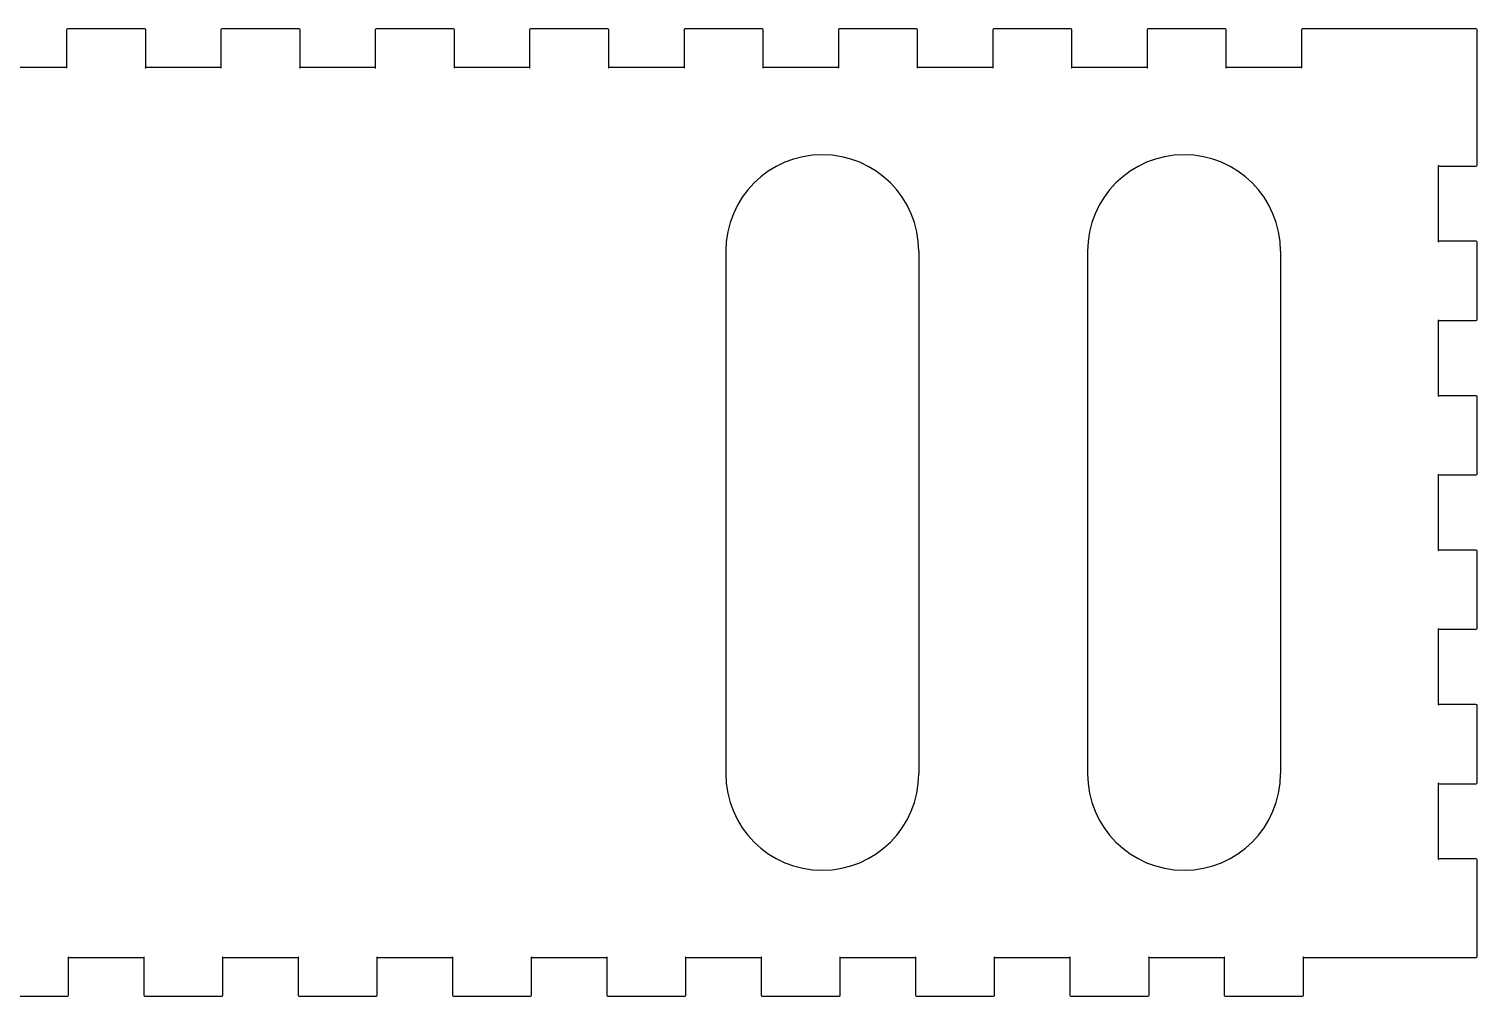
# Model space of a CAD drawing. Header units: millimetres. Extents: x 10 to 620, y 8 to 435.
# Drawn here: x 160.1 to 310.2, y 22.2 to 122.4 of the extents above; entities that cross this region are included whole.
import ezdxf

# ---------------------------------------------------------------- set-up
doc = ezdxf.new("R2010")
doc.units = ezdxf.units.MM

msp = doc.modelspace()

# ---------------------------------------------------------------- linework, layer by layer
at = {"color": 7, "linetype": 'Continuous'}
for p, q in [((164.03, 122.37), (164, 122.32)), ((164.03, 122.37), (164, 122.32)), ((164, 122.32), (164, 122.3)), ((164, 122.32), (164, 122.3)), ((164, 122.3), (164, 118.4)), ((164, 122.3), (164, 118.4)), ((164.08, 122.4), (164.03, 122.37)), ((164.08, 122.4), (164.03, 122.37)), ((164.1, 122.4), (164.08, 122.4)), ((164.1, 122.4), (164.08, 122.4)), ((172.1, 122.4), (164.1, 122.4)), ((172.1, 122.4), (164.1, 122.4)), ((172.12, 122.4), (172.1, 122.4)), ((172.12, 122.4), (172.1, 122.4)), ((172.17, 122.37), (172.12, 122.4)), ((172.17, 122.37), (172.12, 122.4)), ((172.2, 122.32), (172.17, 122.37)), ((172.2, 122.32), (172.17, 122.37)), ((172.2, 122.3), (172.2, 122.32)), ((172.2, 122.3), (172.2, 122.32)), ((172.2, 118.4), (172.2, 122.3)), ((172.2, 118.4), (172.2, 122.3)), ((180.03, 122.37), (180, 122.32)), ((180.03, 122.37), (180, 122.32)), ((180, 122.32), (180, 122.3)), ((180, 122.32), (180, 122.3)), ((180, 122.3), (180, 118.4)), ((180, 122.3), (180, 118.4)), ((180.08, 122.4), (180.03, 122.37)), ((180.08, 122.4), (180.03, 122.37)), ((180.1, 122.4), (180.08, 122.4)), ((180.1, 122.4), (180.08, 122.4)), ((188.1, 122.4), (180.1, 122.4)), ((188.1, 122.4), (180.1, 122.4)), ((188.12, 122.4), (188.1, 122.4)), ((188.12, 122.4), (188.1, 122.4)), ((188.17, 122.37), (188.12, 122.4)), ((188.17, 122.37), (188.12, 122.4)), ((188.2, 122.32), (188.17, 122.37)), ((188.2, 122.32), (188.17, 122.37)), ((188.2, 122.3), (188.2, 122.32)), ((188.2, 122.3), (188.2, 122.32)), ((188.2, 118.4), (188.2, 122.3)), ((188.2, 118.4), (188.2, 122.3)), ((196.03, 122.37), (196, 122.32)), ((196.03, 122.37), (196, 122.32)), ((196, 122.32), (196, 122.3)), ((196, 122.32), (196, 122.3)), ((196, 122.3), (196, 118.4)), ((196, 122.3), (196, 118.4)), ((196.08, 122.4), (196.03, 122.37)), ((196.08, 122.4), (196.03, 122.37)), ((196.1, 122.4), (196.08, 122.4)), ((196.1, 122.4), (196.08, 122.4)), ((204.1, 122.4), (196.1, 122.4)), ((204.1, 122.4), (196.1, 122.4)), ((204.12, 122.4), (204.1, 122.4)), ((204.12, 122.4), (204.1, 122.4)), ((204.17, 122.37), (204.12, 122.4)), ((204.17, 122.37), (204.12, 122.4)), ((204.2, 122.32), (204.17, 122.37)), ((204.2, 122.32), (204.17, 122.37)), ((204.2, 122.3), (204.2, 122.32)), ((204.2, 122.3), (204.2, 122.32)), ((204.2, 118.4), (204.2, 122.3)), ((204.2, 118.4), (204.2, 122.3)), ((212.03, 122.37), (212, 122.32)), ((212.03, 122.37), (212, 122.32)), ((212, 122.32), (212, 122.3)), ((212, 122.32), (212, 122.3)), ((212, 122.3), (212, 118.4)), ((212, 122.3), (212, 118.4)), ((212.08, 122.4), (212.03, 122.37)), ((212.08, 122.4), (212.03, 122.37)), ((212.1, 122.4), (212.08, 122.4)), ((212.1, 122.4), (212.08, 122.4)), ((220.1, 122.4), (212.1, 122.4)), ((220.1, 122.4), (212.1, 122.4)), ((220.12, 122.4), (220.1, 122.4)), ((220.12, 122.4), (220.1, 122.4)), ((220.17, 122.37), (220.12, 122.4)), ((220.17, 122.37), (220.12, 122.4)), ((220.2, 122.32), (220.17, 122.37)), ((220.2, 122.32), (220.17, 122.37)), ((220.2, 122.3), (220.2, 122.32)), ((220.2, 122.3), (220.2, 122.32)), ((220.2, 118.4), (220.2, 122.3)), ((220.2, 118.4), (220.2, 122.3)), ((228.03, 122.37), (228, 122.32)), ((228.03, 122.37), (228, 122.32)), ((228, 122.32), (228, 122.3)), ((228, 122.32), (228, 122.3)), ((228, 122.3), (228, 118.4)), ((228, 122.3), (228, 118.4)), ((228.08, 122.4), (228.03, 122.37)), ((228.08, 122.4), (228.03, 122.37)), ((228.1, 122.4), (228.08, 122.4)), ((228.1, 122.4), (228.08, 122.4)), ((236.1, 122.4), (228.1, 122.4)), ((236.1, 122.4), (228.1, 122.4)), ((236.12, 122.4), (236.1, 122.4)), ((236.12, 122.4), (236.1, 122.4)), ((236.17, 122.37), (236.12, 122.4)), ((236.17, 122.37), (236.12, 122.4)), ((236.2, 122.32), (236.17, 122.37)), ((236.2, 122.32), (236.17, 122.37)), ((236.2, 122.3), (236.2, 122.32)), ((236.2, 122.3), (236.2, 122.32)), ((236.2, 118.4), (236.2, 122.3)), ((236.2, 118.4), (236.2, 122.3)), ((244.03, 122.37), (244, 122.32)), ((244.03, 122.37), (244, 122.32)), ((244, 122.32), (244, 122.3)), ((244, 122.32), (244, 122.3)), ((244, 122.3), (244, 118.4)), ((244, 122.3), (244, 118.4)), ((244.08, 122.4), (244.03, 122.37)), ((244.08, 122.4), (244.03, 122.37)), ((244.1, 122.4), (244.08, 122.4)), ((244.1, 122.4), (244.08, 122.4)), ((252.1, 122.4), (244.1, 122.4)), ((252.1, 122.4), (244.1, 122.4)), ((252.12, 122.4), (252.1, 122.4)), ((252.12, 122.4), (252.1, 122.4)), ((252.17, 122.37), (252.12, 122.4)), ((252.17, 122.37), (252.12, 122.4)), ((252.2, 122.32), (252.17, 122.37)), ((252.2, 122.32), (252.17, 122.37)), ((252.2, 122.3), (252.2, 122.32)), ((252.2, 122.3), (252.2, 122.32)), ((252.2, 118.4), (252.2, 122.3)), ((252.2, 118.4), (252.2, 122.3)), ((260.03, 122.37), (260, 122.32)), ((260.03, 122.37), (260, 122.32)), ((260, 122.32), (260, 122.3)), ((260, 122.32), (260, 122.3)), ((260, 122.3), (260, 118.4)), ((260, 122.3), (260, 118.4)), ((260.08, 122.4), (260.03, 122.37)), ((260.08, 122.4), (260.03, 122.37)), ((260.1, 122.4), (260.08, 122.4)), ((260.1, 122.4), (260.08, 122.4)), ((268.1, 122.4), (260.1, 122.4)), ((268.1, 122.4), (260.1, 122.4)), ((268.12, 122.4), (268.1, 122.4)), ((268.12, 122.4), (268.1, 122.4)), ((268.17, 122.37), (268.12, 122.4)), ((268.17, 122.37), (268.12, 122.4)), ((268.2, 122.32), (268.17, 122.37)), ((268.2, 122.32), (268.17, 122.37)), ((268.2, 122.3), (268.2, 122.32)), ((268.2, 122.3), (268.2, 122.32)), ((268.2, 118.4), (268.2, 122.3)), ((268.2, 118.4), (268.2, 122.3)), ((276.03, 122.37), (276, 122.32)), ((276.03, 122.37), (276, 122.32)), ((276, 122.32), (276, 122.3)), ((276, 122.32), (276, 122.3)), ((276, 122.3), (276, 118.4)), ((276, 122.3), (276, 118.4)), ((276.08, 122.4), (276.03, 122.37)), ((276.08, 122.4), (276.03, 122.37)), ((276.1, 122.4), (276.08, 122.4)), ((276.1, 122.4), (276.08, 122.4)), ((284.1, 122.4), (276.1, 122.4)), ((284.1, 122.4), (276.1, 122.4)), ((284.12, 122.4), (284.1, 122.4)), ((284.12, 122.4), (284.1, 122.4)), ((284.17, 122.37), (284.12, 122.4)), ((284.17, 122.37), (284.12, 122.4)), ((284.2, 122.32), (284.17, 122.37)), ((284.2, 122.32), (284.17, 122.37)), ((284.2, 122.3), (284.2, 122.32)), ((284.2, 122.3), (284.2, 122.32)), ((284.2, 118.4), (284.2, 122.3)), ((284.2, 118.4), (284.2, 122.3)), ((292.03, 122.37), (292, 122.32)), ((292.03, 122.37), (292, 122.32)), ((292, 122.32), (292, 122.3)), ((292, 122.32), (292, 122.3)), ((292, 122.3), (292, 118.4)), ((292, 122.3), (292, 118.4)), ((292.08, 122.4), (292.03, 122.37)), ((292.08, 122.4), (292.03, 122.37)), ((292.1, 122.4), (292.08, 122.4)), ((292.1, 122.4), (292.08, 122.4)), ((306.1, 122.4), (292.1, 122.4)), ((306.1, 122.4), (292.1, 122.4)), ((310.1, 122.4), (306.1, 122.4)), ((310.1, 122.4), (306.1, 122.4)), ((310.12, 122.4), (310.1, 122.4)), ((310.12, 122.4), (310.1, 122.4)), ((310.17, 122.37), (310.12, 122.4)), ((310.17, 122.37), (310.12, 122.4)), ((310.2, 122.32), (310.17, 122.37)), ((310.2, 122.32), (310.17, 122.37)), ((310.2, 122.3), (310.2, 122.32)), ((310.2, 122.3), (310.2, 122.32)), ((310.2, 118.3), (310.2, 122.3)), ((310.2, 118.3), (310.2, 122.3)), ((164, 118.4), (156.2, 118.4)), ((164, 118.4), (156.2, 118.4)), ((164, 118.4), (164, 118.39)), ((164.01, 118.4), (164, 118.4)), ((164, 118.4), (164, 118.39)), ((164.01, 118.4), (164, 118.4)), ((164, 118.39), (164.01, 118.36)), ((164, 118.39), (164.01, 118.36)), ((164.04, 118.39), (164.01, 118.4)), ((164.04, 118.39), (164.01, 118.4)), ((164.01, 118.36), (164.04, 118.36)), ((164.01, 118.36), (164.04, 118.36)), ((164.04, 118.36), (164.04, 118.39)), ((164.04, 118.36), (164.04, 118.39)), ((172.19, 118.4), (172.16, 118.39)), ((172.19, 118.4), (172.16, 118.39)), ((172.16, 118.39), (172.16, 118.36)), ((172.16, 118.39), (172.16, 118.36)), ((172.16, 118.36), (172.18, 118.36)), ((172.16, 118.36), (172.18, 118.36)), ((172.18, 118.36), (172.2, 118.39)), ((172.18, 118.36), (172.2, 118.39)), ((172.2, 118.4), (172.19, 118.4)), ((172.2, 118.4), (172.19, 118.4)), ((180, 118.4), (172.2, 118.4)), ((172.2, 118.39), (172.2, 118.4)), ((180, 118.4), (172.2, 118.4)), ((172.2, 118.39), (172.2, 118.4)), ((180, 118.4), (180, 118.39)), ((180.01, 118.4), (180, 118.4)), ((180, 118.4), (180, 118.39)), ((180.01, 118.4), (180, 118.4)), ((180, 118.39), (180.01, 118.36)), ((180, 118.39), (180.01, 118.36)), ((180.04, 118.39), (180.01, 118.4)), ((180.04, 118.39), (180.01, 118.4)), ((180.01, 118.36), (180.04, 118.36)), ((180.01, 118.36), (180.04, 118.36)), ((180.04, 118.36), (180.04, 118.39)), ((180.04, 118.36), (180.04, 118.39)), ((188.19, 118.4), (188.16, 118.39)), ((188.19, 118.4), (188.16, 118.39)), ((188.16, 118.39), (188.16, 118.36)), ((188.16, 118.39), (188.16, 118.36)), ((188.16, 118.36), (188.19, 118.36)), ((188.16, 118.36), (188.19, 118.36)), ((188.2, 118.4), (188.19, 118.4)), ((188.2, 118.4), (188.19, 118.4)), ((188.19, 118.36), (188.2, 118.39)), ((188.19, 118.36), (188.2, 118.39)), ((196, 118.4), (188.2, 118.4)), ((188.2, 118.39), (188.2, 118.4)), ((196, 118.4), (188.2, 118.4)), ((188.2, 118.39), (188.2, 118.4)), ((196, 118.4), (196, 118.39)), ((196.01, 118.4), (196, 118.4)), ((196, 118.4), (196, 118.39)), ((196.01, 118.4), (196, 118.4)), ((196, 118.39), (196.01, 118.36)), ((196, 118.39), (196.01, 118.36)), ((196.04, 118.39), (196.01, 118.4)), ((196.04, 118.39), (196.01, 118.4)), ((196.01, 118.36), (196.04, 118.36)), ((196.01, 118.36), (196.04, 118.36)), ((196.04, 118.36), (196.04, 118.39)), ((196.04, 118.36), (196.04, 118.39)), ((204.19, 118.4), (204.16, 118.39)), ((204.19, 118.4), (204.16, 118.39)), ((204.16, 118.39), (204.16, 118.36)), ((204.16, 118.39), (204.16, 118.36)), ((204.16, 118.36), (204.19, 118.36)), ((204.16, 118.36), (204.19, 118.36)), ((204.2, 118.4), (204.19, 118.4)), ((204.2, 118.4), (204.19, 118.4)), ((204.19, 118.36), (204.2, 118.39)), ((204.19, 118.36), (204.2, 118.39)), ((212, 118.4), (204.2, 118.4)), ((204.2, 118.39), (204.2, 118.4)), ((212, 118.4), (204.2, 118.4)), ((204.2, 118.39), (204.2, 118.4)), ((212, 118.4), (212, 118.39)), ((212.01, 118.4), (212, 118.4)), ((212, 118.4), (212, 118.39)), ((212.01, 118.4), (212, 118.4)), ((212, 118.39), (212.01, 118.36)), ((212, 118.39), (212.01, 118.36)), ((212.04, 118.39), (212.01, 118.4)), ((212.04, 118.39), (212.01, 118.4)), ((212.01, 118.36), (212.04, 118.36)), ((212.01, 118.36), (212.04, 118.36)), ((212.04, 118.36), (212.04, 118.39)), ((212.04, 118.36), (212.04, 118.39)), ((220.19, 118.4), (220.16, 118.39)), ((220.19, 118.4), (220.16, 118.39)), ((220.16, 118.39), (220.16, 118.36)), ((220.16, 118.39), (220.16, 118.36)), ((220.16, 118.36), (220.18, 118.36)), ((220.16, 118.36), (220.18, 118.36)), ((220.18, 118.36), (220.2, 118.39)), ((220.18, 118.36), (220.2, 118.39)), ((220.2, 118.4), (220.19, 118.4)), ((220.2, 118.4), (220.19, 118.4)), ((228, 118.4), (220.2, 118.4)), ((220.2, 118.39), (220.2, 118.4)), ((228, 118.4), (220.2, 118.4)), ((220.2, 118.39), (220.2, 118.4)), ((228, 118.4), (228, 118.39)), ((228.01, 118.4), (228, 118.4)), ((228, 118.4), (228, 118.39)), ((228.01, 118.4), (228, 118.4)), ((228, 118.39), (228.01, 118.36)), ((228, 118.39), (228.01, 118.36)), ((228.04, 118.39), (228.01, 118.4)), ((228.04, 118.39), (228.01, 118.4)), ((228.01, 118.36), (228.04, 118.36)), ((228.01, 118.36), (228.04, 118.36)), ((228.04, 118.36), (228.04, 118.39)), ((228.04, 118.36), (228.04, 118.39)), ((236.19, 118.4), (236.16, 118.39)), ((236.19, 118.4), (236.16, 118.39)), ((236.16, 118.39), (236.16, 118.36)), ((236.16, 118.39), (236.16, 118.36)), ((236.16, 118.36), (236.19, 118.36)), ((236.16, 118.36), (236.19, 118.36)), ((236.2, 118.4), (236.19, 118.4)), ((236.2, 118.4), (236.19, 118.4)), ((236.19, 118.36), (236.2, 118.39)), ((236.19, 118.36), (236.2, 118.39)), ((244, 118.4), (236.2, 118.4)), ((236.2, 118.39), (236.2, 118.4)), ((244, 118.4), (236.2, 118.4)), ((236.2, 118.39), (236.2, 118.4)), ((244, 118.4), (244, 118.39)), ((244.01, 118.4), (244, 118.4)), ((244, 118.4), (244, 118.39)), ((244.01, 118.4), (244, 118.4)), ((244, 118.39), (244.01, 118.36)), ((244, 118.39), (244.01, 118.36)), ((244.04, 118.39), (244.01, 118.4)), ((244.04, 118.39), (244.01, 118.4)), ((244.01, 118.36), (244.04, 118.36)), ((244.01, 118.36), (244.04, 118.36)), ((244.04, 118.36), (244.04, 118.39)), ((244.04, 118.36), (244.04, 118.39)), ((252.19, 118.4), (252.16, 118.39)), ((252.19, 118.4), (252.16, 118.39)), ((252.16, 118.39), (252.16, 118.36)), ((252.16, 118.39), (252.16, 118.36)), ((252.16, 118.36), (252.19, 118.36)), ((252.16, 118.36), (252.19, 118.36)), ((252.2, 118.4), (252.19, 118.4)), ((252.2, 118.4), (252.19, 118.4)), ((252.19, 118.36), (252.2, 118.39)), ((252.19, 118.36), (252.2, 118.39)), ((260, 118.4), (252.2, 118.4)), ((252.2, 118.39), (252.2, 118.4)), ((260, 118.4), (252.2, 118.4)), ((252.2, 118.39), (252.2, 118.4)), ((260, 118.4), (260, 118.39)), ((260.01, 118.4), (260, 118.4)), ((260, 118.4), (260, 118.39)), ((260.01, 118.4), (260, 118.4)), ((260, 118.39), (260.01, 118.36)), ((260, 118.39), (260.01, 118.36)), ((260.04, 118.39), (260.01, 118.4)), ((260.04, 118.39), (260.01, 118.4)), ((260.01, 118.36), (260.04, 118.36)), ((260.01, 118.36), (260.04, 118.36)), ((260.04, 118.36), (260.04, 118.39)), ((260.04, 118.36), (260.04, 118.39)), ((268.19, 118.4), (268.16, 118.39)), ((268.19, 118.4), (268.16, 118.39)), ((268.16, 118.39), (268.16, 118.36)), ((268.16, 118.39), (268.16, 118.36)), ((268.16, 118.36), (268.19, 118.36)), ((268.16, 118.36), (268.19, 118.36)), ((268.2, 118.4), (268.19, 118.4)), ((268.2, 118.4), (268.19, 118.4)), ((268.19, 118.36), (268.2, 118.39)), ((268.19, 118.36), (268.2, 118.39)), ((276, 118.4), (268.2, 118.4)), ((268.2, 118.39), (268.2, 118.4)), ((276, 118.4), (268.2, 118.4)), ((268.2, 118.39), (268.2, 118.4)), ((276, 118.4), (276, 118.39)), ((276.01, 118.4), (276, 118.4)), ((276, 118.4), (276, 118.39)), ((276.01, 118.4), (276, 118.4)), ((276, 118.39), (276.01, 118.36)), ((276, 118.39), (276.01, 118.36)), ((276.04, 118.39), (276.01, 118.4)), ((276.04, 118.39), (276.01, 118.4)), ((276.01, 118.36), (276.04, 118.36)), ((276.01, 118.36), (276.04, 118.36)), ((276.04, 118.36), (276.04, 118.39)), ((276.04, 118.36), (276.04, 118.39)), ((284.19, 118.4), (284.16, 118.39)), ((284.19, 118.4), (284.16, 118.39)), ((284.16, 118.39), (284.16, 118.36)), ((284.16, 118.39), (284.16, 118.36)), ((284.16, 118.36), (284.19, 118.36)), ((284.16, 118.36), (284.19, 118.36)), ((284.2, 118.4), (284.19, 118.4)), ((284.2, 118.4), (284.19, 118.4)), ((284.19, 118.36), (284.2, 118.39)), ((284.19, 118.36), (284.2, 118.39)), ((292, 118.4), (284.2, 118.4)), ((284.2, 118.39), (284.2, 118.4)), ((292, 118.4), (284.2, 118.4)), ((284.2, 118.39), (284.2, 118.4)), ((292, 118.4), (292, 118.39)), ((292.01, 118.4), (292, 118.4)), ((292, 118.4), (292, 118.39)), ((292.01, 118.4), (292, 118.4)), ((292, 118.39), (292.01, 118.36)), ((292, 118.39), (292.01, 118.36)), ((292.04, 118.39), (292.01, 118.4)), ((292.04, 118.39), (292.01, 118.4)), ((292.01, 118.36), (292.04, 118.36)), ((292.01, 118.36), (292.04, 118.36)), ((292.04, 118.36), (292.04, 118.39)), ((292.04, 118.36), (292.04, 118.39)), ((310.2, 108.3), (310.2, 118.3)), ((310.2, 108.3), (310.2, 118.3)), ((306.19, 108.24), (306.16, 108.24)), ((306.16, 108.24), (306.16, 108.22)), ((306.19, 108.24), (306.16, 108.24)), ((306.16, 108.24), (306.16, 108.22)), ((306.16, 108.22), (306.19, 108.2)), ((306.16, 108.22), (306.19, 108.2)), ((306.2, 108.21), (306.19, 108.24)), ((306.2, 108.21), (306.19, 108.24)), ((306.19, 108.2), (306.2, 108.2)), ((306.19, 108.2), (306.2, 108.2)), ((306.2, 108.2), (306.2, 108.21)), ((306.2, 108.2), (306.2, 108.21)), ((306.2, 100.4), (306.2, 108.2)), ((306.2, 108.2), (310.1, 108.2)), ((306.2, 100.4), (306.2, 108.2)), ((306.2, 108.2), (310.1, 108.2)), ((310.1, 108.2), (310.12, 108.2)), ((310.1, 108.2), (310.12, 108.2)), ((310.12, 108.2), (310.17, 108.23)), ((310.12, 108.2), (310.17, 108.23)), ((310.17, 108.23), (310.2, 108.28)), ((310.17, 108.23), (310.2, 108.28)), ((310.2, 108.28), (310.2, 108.3)), ((310.2, 108.28), (310.2, 108.3)), ((232.33, 99.37), (232.33, 45.23)), ((252.33, 99.37), (252.33, 45.23)), ((269.83, 99.37), (269.83, 45.23)), ((289.83, 99.37), (289.83, 45.23)), ((306.19, 100.4), (306.16, 100.39)), ((306.19, 100.4), (306.16, 100.39)), ((306.16, 100.39), (306.16, 100.36)), ((306.16, 100.39), (306.16, 100.36)), ((306.16, 100.36), (306.19, 100.36)), ((306.16, 100.36), (306.19, 100.36)), ((306.2, 100.4), (306.19, 100.4)), ((306.2, 100.4), (306.19, 100.4)), ((306.19, 100.36), (306.2, 100.39)), ((306.19, 100.36), (306.2, 100.39)), ((310.1, 100.4), (306.2, 100.4)), ((306.2, 100.39), (306.2, 100.4)), ((310.1, 100.4), (306.2, 100.4)), ((306.2, 100.39), (306.2, 100.4)), ((310.12, 100.4), (310.1, 100.4)), ((310.12, 100.4), (310.1, 100.4)), ((310.17, 100.37), (310.12, 100.4)), ((310.17, 100.37), (310.12, 100.4)), ((310.2, 100.32), (310.17, 100.37)), ((310.2, 100.32), (310.17, 100.37)), ((310.2, 100.3), (310.2, 100.32)), ((310.2, 100.3), (310.2, 100.32)), ((310.2, 92.3), (310.2, 100.3)), ((310.2, 92.3), (310.2, 100.3)), ((306.19, 92.24), (306.16, 92.24)), ((306.16, 92.24), (306.16, 92.22)), ((306.19, 92.24), (306.16, 92.24)), ((306.16, 92.24), (306.16, 92.22)), ((306.16, 92.22), (306.19, 92.2)), ((306.16, 92.22), (306.19, 92.2)), ((306.2, 92.21), (306.19, 92.24)), ((306.2, 92.21), (306.19, 92.24)), ((306.19, 92.2), (306.2, 92.2)), ((306.19, 92.2), (306.2, 92.2)), ((306.2, 92.2), (306.2, 92.21)), ((306.2, 92.2), (306.2, 92.21)), ((306.2, 84.4), (306.2, 92.2)), ((306.2, 92.2), (310.1, 92.2)), ((306.2, 84.4), (306.2, 92.2)), ((306.2, 92.2), (310.1, 92.2)), ((310.1, 92.2), (310.12, 92.2)), ((310.1, 92.2), (310.12, 92.2)), ((310.12, 92.2), (310.17, 92.23)), ((310.12, 92.2), (310.17, 92.23)), ((310.17, 92.23), (310.2, 92.28)), ((310.17, 92.23), (310.2, 92.28)), ((310.2, 92.28), (310.2, 92.3)), ((310.2, 92.28), (310.2, 92.3)), ((306.19, 84.4), (306.16, 84.39)), ((306.19, 84.4), (306.16, 84.39)), ((306.16, 84.39), (306.16, 84.36)), ((306.16, 84.39), (306.16, 84.36)), ((306.16, 84.36), (306.19, 84.36)), ((306.16, 84.36), (306.19, 84.36)), ((306.2, 84.4), (306.19, 84.4)), ((306.2, 84.4), (306.19, 84.4)), ((306.19, 84.36), (306.2, 84.39)), ((306.19, 84.36), (306.2, 84.39)), ((310.1, 84.4), (306.2, 84.4)), ((306.2, 84.39), (306.2, 84.4)), ((310.1, 84.4), (306.2, 84.4)), ((306.2, 84.39), (306.2, 84.4)), ((310.12, 84.4), (310.1, 84.4)), ((310.12, 84.4), (310.1, 84.4)), ((310.17, 84.37), (310.12, 84.4)), ((310.17, 84.37), (310.12, 84.4)), ((310.2, 84.32), (310.17, 84.37)), ((310.2, 84.32), (310.17, 84.37)), ((310.2, 84.3), (310.2, 84.32)), ((310.2, 84.3), (310.2, 84.32)), ((310.2, 76.3), (310.2, 84.3)), ((310.2, 76.3), (310.2, 84.3)), ((306.19, 76.24), (306.16, 76.24)), ((306.16, 76.24), (306.16, 76.22)), ((306.19, 76.24), (306.16, 76.24)), ((306.16, 76.24), (306.16, 76.22)), ((306.16, 76.22), (306.19, 76.2)), ((306.16, 76.22), (306.19, 76.2)), ((306.2, 76.21), (306.19, 76.24)), ((306.2, 76.21), (306.19, 76.24)), ((306.19, 76.2), (306.2, 76.2)), ((306.19, 76.2), (306.2, 76.2)), ((306.2, 76.2), (306.2, 76.21)), ((306.2, 76.2), (306.2, 76.21)), ((306.2, 68.4), (306.2, 76.2)), ((306.2, 76.2), (310.1, 76.2)), ((306.2, 68.4), (306.2, 76.2)), ((306.2, 76.2), (310.1, 76.2)), ((310.1, 76.2), (310.12, 76.2)), ((310.1, 76.2), (310.12, 76.2)), ((310.12, 76.2), (310.17, 76.23)), ((310.12, 76.2), (310.17, 76.23)), ((310.17, 76.23), (310.2, 76.28)), ((310.17, 76.23), (310.2, 76.28)), ((310.2, 76.28), (310.2, 76.3)), ((310.2, 76.28), (310.2, 76.3)), ((306.19, 68.4), (306.16, 68.39)), ((306.19, 68.4), (306.16, 68.39)), ((306.16, 68.39), (306.16, 68.36)), ((306.16, 68.39), (306.16, 68.36)), ((306.16, 68.36), (306.19, 68.36)), ((306.16, 68.36), (306.19, 68.36)), ((306.2, 68.4), (306.19, 68.4)), ((306.2, 68.4), (306.19, 68.4)), ((306.19, 68.36), (306.2, 68.39)), ((306.19, 68.36), (306.2, 68.39)), ((310.1, 68.4), (306.2, 68.4)), ((306.2, 68.39), (306.2, 68.4)), ((310.1, 68.4), (306.2, 68.4)), ((306.2, 68.39), (306.2, 68.4)), ((310.12, 68.4), (310.1, 68.4)), ((310.12, 68.4), (310.1, 68.4)), ((310.17, 68.37), (310.12, 68.4)), ((310.17, 68.37), (310.12, 68.4)), ((310.2, 68.32), (310.17, 68.37)), ((310.2, 68.32), (310.17, 68.37)), ((310.2, 68.3), (310.2, 68.32)), ((310.2, 68.3), (310.2, 68.32)), ((310.2, 60.3), (310.2, 68.3)), ((310.2, 60.3), (310.2, 68.3)), ((306.19, 60.24), (306.16, 60.24)), ((306.16, 60.24), (306.16, 60.21)), ((306.19, 60.24), (306.16, 60.24)), ((306.16, 60.24), (306.16, 60.21)), ((306.16, 60.21), (306.19, 60.2)), ((306.16, 60.21), (306.19, 60.2)), ((306.2, 60.21), (306.19, 60.24)), ((306.2, 60.21), (306.19, 60.24)), ((306.19, 60.2), (306.2, 60.2)), ((306.19, 60.2), (306.2, 60.2)), ((306.2, 60.2), (306.2, 60.21)), ((306.2, 60.2), (306.2, 60.21)), ((306.2, 52.4), (306.2, 60.2)), ((306.2, 60.2), (310.1, 60.2)), ((306.2, 52.4), (306.2, 60.2)), ((306.2, 60.2), (310.1, 60.2)), ((310.1, 60.2), (310.12, 60.2)), ((310.1, 60.2), (310.12, 60.2)), ((310.12, 60.2), (310.17, 60.23)), ((310.12, 60.2), (310.17, 60.23)), ((310.17, 60.23), (310.2, 60.28)), ((310.17, 60.23), (310.2, 60.28)), ((310.2, 60.28), (310.2, 60.3)), ((310.2, 60.28), (310.2, 60.3)), ((306.19, 52.4), (306.16, 52.39)), ((306.19, 52.4), (306.16, 52.39)), ((306.16, 52.39), (306.16, 52.36)), ((306.16, 52.39), (306.16, 52.36)), ((306.16, 52.36), (306.19, 52.36)), ((306.16, 52.36), (306.19, 52.36)), ((306.2, 52.4), (306.19, 52.4)), ((306.2, 52.4), (306.19, 52.4)), ((306.19, 52.36), (306.2, 52.39)), ((306.19, 52.36), (306.2, 52.39)), ((310.1, 52.4), (306.2, 52.4)), ((306.2, 52.39), (306.2, 52.4)), ((310.1, 52.4), (306.2, 52.4)), ((306.2, 52.39), (306.2, 52.4)), ((310.12, 52.4), (310.1, 52.4)), ((310.12, 52.4), (310.1, 52.4)), ((310.17, 52.37), (310.12, 52.4)), ((310.17, 52.37), (310.12, 52.4)), ((310.2, 52.32), (310.17, 52.37)), ((310.2, 52.32), (310.17, 52.37)), ((310.2, 52.3), (310.2, 52.32)), ((310.2, 52.3), (310.2, 52.32)), ((310.2, 44.3), (310.2, 52.3)), ((310.2, 44.3), (310.2, 52.3)), ((306.19, 44.24), (306.16, 44.24)), ((306.16, 44.24), (306.16, 44.21)), ((306.19, 44.24), (306.16, 44.24)), ((306.16, 44.24), (306.16, 44.21)), ((306.16, 44.21), (306.19, 44.2)), ((306.16, 44.21), (306.19, 44.2)), ((306.2, 44.21), (306.19, 44.24)), ((306.2, 44.21), (306.19, 44.24)), ((306.19, 44.2), (306.2, 44.2)), ((306.19, 44.2), (306.2, 44.2)), ((306.2, 44.2), (306.2, 44.21)), ((306.2, 44.2), (306.2, 44.21)), ((306.2, 36.4), (306.2, 44.2)), ((306.2, 44.2), (310.1, 44.2)), ((306.2, 36.4), (306.2, 44.2)), ((306.2, 44.2), (310.1, 44.2)), ((310.1, 44.2), (310.12, 44.2)), ((310.1, 44.2), (310.12, 44.2)), ((310.12, 44.2), (310.17, 44.23)), ((310.12, 44.2), (310.17, 44.23)), ((310.17, 44.23), (310.2, 44.28)), ((310.17, 44.23), (310.2, 44.28)), ((310.2, 44.28), (310.2, 44.3)), ((310.2, 44.28), (310.2, 44.3)), ((306.19, 36.4), (306.16, 36.39)), ((306.19, 36.4), (306.16, 36.39)), ((306.16, 36.39), (306.16, 36.36)), ((306.16, 36.39), (306.16, 36.36)), ((306.16, 36.36), (306.19, 36.36)), ((306.16, 36.36), (306.19, 36.36)), ((306.2, 36.4), (306.19, 36.4)), ((306.2, 36.4), (306.19, 36.4)), ((306.19, 36.36), (306.2, 36.39)), ((306.19, 36.36), (306.2, 36.39)), ((310.1, 36.4), (306.2, 36.4)), ((306.2, 36.39), (306.2, 36.4)), ((310.1, 36.4), (306.2, 36.4)), ((306.2, 36.39), (306.2, 36.4)), ((310.12, 36.4), (310.1, 36.4)), ((310.12, 36.4), (310.1, 36.4)), ((310.17, 36.37), (310.12, 36.4)), ((310.17, 36.37), (310.12, 36.4)), ((310.2, 36.32), (310.17, 36.37)), ((310.2, 36.32), (310.17, 36.37)), ((310.2, 36.3), (310.2, 36.32)), ((310.2, 36.3), (310.2, 36.32)), ((310.2, 26.3), (310.2, 36.3)), ((310.2, 26.3), (310.2, 36.3)), ((164.19, 26.24), (164.16, 26.24)), ((164.16, 26.24), (164.16, 26.22)), ((164.19, 26.24), (164.16, 26.24)), ((164.16, 26.24), (164.16, 26.22)), ((164.16, 26.22), (164.19, 26.2)), ((164.16, 26.22), (164.19, 26.2)), ((164.2, 26.21), (164.19, 26.24)), ((164.2, 26.21), (164.19, 26.24)), ((164.19, 26.2), (164.2, 26.2)), ((164.19, 26.2), (164.2, 26.2)), ((164.2, 26.2), (164.2, 26.21)), ((164.2, 26.2), (164.2, 26.21)), ((164.2, 22.3), (164.2, 26.2)), ((164.2, 26.2), (172, 26.2)), ((164.2, 22.3), (164.2, 26.2)), ((164.2, 26.2), (172, 26.2)), ((172.01, 26.24), (172, 26.21)), ((172.01, 26.24), (172, 26.21)), ((172, 26.21), (172, 26.2)), ((172, 26.21), (172, 26.2)), ((172, 26.2), (172.01, 26.2)), ((172, 26.2), (172, 22.3)), ((172, 26.2), (172, 22.3)), ((172, 26.2), (172.01, 26.2)), ((172.04, 26.24), (172.01, 26.24)), ((172.04, 26.24), (172.01, 26.24)), ((172.01, 26.2), (172.04, 26.22)), ((172.01, 26.2), (172.04, 26.22)), ((172.04, 26.22), (172.04, 26.24)), ((172.04, 26.22), (172.04, 26.24)), ((180.19, 26.24), (180.16, 26.24)), ((180.16, 26.24), (180.16, 26.22)), ((180.19, 26.24), (180.16, 26.24)), ((180.16, 26.24), (180.16, 26.22)), ((180.16, 26.22), (180.19, 26.2)), ((180.16, 26.22), (180.19, 26.2)), ((180.2, 26.21), (180.19, 26.24)), ((180.2, 26.21), (180.19, 26.24)), ((180.19, 26.2), (180.2, 26.2)), ((180.19, 26.2), (180.2, 26.2)), ((180.2, 26.2), (180.2, 26.21)), ((180.2, 26.2), (180.2, 26.21)), ((180.2, 22.3), (180.2, 26.2)), ((180.2, 26.2), (188, 26.2)), ((180.2, 22.3), (180.2, 26.2)), ((180.2, 26.2), (188, 26.2)), ((188.01, 26.24), (188, 26.21)), ((188.01, 26.24), (188, 26.21)), ((188, 26.21), (188, 26.2)), ((188, 26.21), (188, 26.2)), ((188, 26.2), (188.01, 26.2)), ((188, 26.2), (188, 22.3)), ((188, 26.2), (188, 22.3)), ((188, 26.2), (188.01, 26.2)), ((188.04, 26.24), (188.01, 26.24)), ((188.04, 26.24), (188.01, 26.24)), ((188.01, 26.2), (188.04, 26.22)), ((188.01, 26.2), (188.04, 26.22)), ((188.04, 26.22), (188.04, 26.24)), ((188.04, 26.22), (188.04, 26.24)), ((196.18, 26.24), (196.16, 26.24)), ((196.16, 26.24), (196.16, 26.22)), ((196.18, 26.24), (196.16, 26.24)), ((196.16, 26.24), (196.16, 26.22)), ((196.16, 26.22), (196.19, 26.2)), ((196.16, 26.22), (196.19, 26.2)), ((196.2, 26.21), (196.18, 26.24)), ((196.2, 26.21), (196.18, 26.24)), ((196.19, 26.2), (196.2, 26.2)), ((196.19, 26.2), (196.2, 26.2)), ((196.2, 26.2), (196.2, 26.21)), ((196.2, 26.2), (196.2, 26.21)), ((196.2, 22.3), (196.2, 26.2)), ((196.2, 26.2), (204, 26.2)), ((196.2, 22.3), (196.2, 26.2)), ((196.2, 26.2), (204, 26.2)), ((204.01, 26.24), (204, 26.21)), ((204.01, 26.24), (204, 26.21)), ((204, 26.21), (204, 26.2)), ((204, 26.21), (204, 26.2)), ((204, 26.2), (204.01, 26.2)), ((204, 26.2), (204, 22.3)), ((204, 26.2), (204, 22.3)), ((204, 26.2), (204.01, 26.2)), ((204.04, 26.24), (204.01, 26.24)), ((204.04, 26.24), (204.01, 26.24)), ((204.01, 26.2), (204.04, 26.22)), ((204.01, 26.2), (204.04, 26.22)), ((204.04, 26.22), (204.04, 26.24)), ((204.04, 26.22), (204.04, 26.24)), ((212.19, 26.24), (212.16, 26.24)), ((212.16, 26.24), (212.16, 26.22)), ((212.19, 26.24), (212.16, 26.24)), ((212.16, 26.24), (212.16, 26.22)), ((212.16, 26.22), (212.19, 26.2)), ((212.16, 26.22), (212.19, 26.2)), ((212.2, 26.21), (212.19, 26.24)), ((212.2, 26.21), (212.19, 26.24)), ((212.19, 26.2), (212.2, 26.2)), ((212.19, 26.2), (212.2, 26.2)), ((212.2, 26.2), (212.2, 26.21)), ((212.2, 26.2), (212.2, 26.21)), ((212.2, 22.3), (212.2, 26.2)), ((212.2, 26.2), (220, 26.2)), ((212.2, 22.3), (212.2, 26.2)), ((212.2, 26.2), (220, 26.2)), ((220.01, 26.24), (220, 26.21)), ((220.01, 26.24), (220, 26.21)), ((220, 26.21), (220, 26.2)), ((220, 26.21), (220, 26.2)), ((220, 26.2), (220.01, 26.2)), ((220, 26.2), (220, 22.3)), ((220, 26.2), (220, 22.3)), ((220, 26.2), (220.01, 26.2)), ((220.04, 26.24), (220.01, 26.24)), ((220.04, 26.24), (220.01, 26.24)), ((220.01, 26.2), (220.04, 26.22)), ((220.01, 26.2), (220.04, 26.22)), ((220.04, 26.22), (220.04, 26.24)), ((220.04, 26.22), (220.04, 26.24)), ((228.19, 26.24), (228.16, 26.24)), ((228.16, 26.24), (228.16, 26.22)), ((228.19, 26.24), (228.16, 26.24)), ((228.16, 26.24), (228.16, 26.22)), ((228.16, 26.22), (228.19, 26.2)), ((228.16, 26.22), (228.19, 26.2)), ((228.2, 26.21), (228.19, 26.24)), ((228.2, 26.21), (228.19, 26.24)), ((228.19, 26.2), (228.2, 26.2)), ((228.19, 26.2), (228.2, 26.2)), ((228.2, 26.2), (228.2, 26.21)), ((228.2, 26.2), (228.2, 26.21)), ((228.2, 22.3), (228.2, 26.2)), ((228.2, 26.2), (236, 26.2)), ((228.2, 22.3), (228.2, 26.2)), ((228.2, 26.2), (236, 26.2)), ((236.01, 26.24), (236, 26.21)), ((236.01, 26.24), (236, 26.21)), ((236, 26.21), (236, 26.2)), ((236, 26.21), (236, 26.2)), ((236, 26.2), (236.01, 26.2)), ((236, 26.2), (236, 22.3)), ((236, 26.2), (236, 22.3)), ((236, 26.2), (236.01, 26.2)), ((236.04, 26.24), (236.01, 26.24)), ((236.04, 26.24), (236.01, 26.24)), ((236.01, 26.2), (236.04, 26.22)), ((236.01, 26.2), (236.04, 26.22)), ((236.04, 26.22), (236.04, 26.24)), ((236.04, 26.22), (236.04, 26.24)), ((244.18, 26.24), (244.16, 26.24)), ((244.16, 26.24), (244.16, 26.22)), ((244.18, 26.24), (244.16, 26.24)), ((244.16, 26.24), (244.16, 26.22)), ((244.16, 26.22), (244.19, 26.2)), ((244.16, 26.22), (244.19, 26.2)), ((244.2, 26.21), (244.18, 26.24)), ((244.2, 26.21), (244.18, 26.24)), ((244.19, 26.2), (244.2, 26.2)), ((244.19, 26.2), (244.2, 26.2)), ((244.2, 26.2), (244.2, 26.21)), ((244.2, 26.2), (244.2, 26.21)), ((244.2, 22.3), (244.2, 26.2)), ((244.2, 26.2), (252, 26.2)), ((244.2, 22.3), (244.2, 26.2)), ((244.2, 26.2), (252, 26.2)), ((252.01, 26.24), (252, 26.21)), ((252.01, 26.24), (252, 26.21)), ((252, 26.21), (252, 26.2)), ((252, 26.21), (252, 26.2)), ((252, 26.2), (252.01, 26.2)), ((252, 26.2), (252, 22.3)), ((252, 26.2), (252, 22.3)), ((252, 26.2), (252.01, 26.2)), ((252.04, 26.24), (252.01, 26.24)), ((252.04, 26.24), (252.01, 26.24)), ((252.01, 26.2), (252.04, 26.22)), ((252.01, 26.2), (252.04, 26.22)), ((252.04, 26.22), (252.04, 26.24)), ((252.04, 26.22), (252.04, 26.24)), ((260.19, 26.24), (260.16, 26.24)), ((260.16, 26.24), (260.16, 26.22)), ((260.19, 26.24), (260.16, 26.24)), ((260.16, 26.24), (260.16, 26.22)), ((260.16, 26.22), (260.19, 26.2)), ((260.16, 26.22), (260.19, 26.2)), ((260.2, 26.21), (260.19, 26.24)), ((260.2, 26.21), (260.19, 26.24)), ((260.19, 26.2), (260.2, 26.2)), ((260.19, 26.2), (260.2, 26.2)), ((260.2, 26.2), (260.2, 26.21)), ((260.2, 26.2), (260.2, 26.21)), ((260.2, 22.3), (260.2, 26.2)), ((260.2, 26.2), (268, 26.2)), ((260.2, 22.3), (260.2, 26.2)), ((260.2, 26.2), (268, 26.2)), ((268.01, 26.24), (268, 26.21)), ((268.01, 26.24), (268, 26.21)), ((268, 26.21), (268, 26.2)), ((268, 26.21), (268, 26.2)), ((268, 26.2), (268.01, 26.2)), ((268, 26.2), (268, 22.3)), ((268, 26.2), (268, 22.3)), ((268, 26.2), (268.01, 26.2)), ((268.04, 26.24), (268.01, 26.24)), ((268.04, 26.24), (268.01, 26.24)), ((268.01, 26.2), (268.04, 26.22)), ((268.01, 26.2), (268.04, 26.22)), ((268.04, 26.22), (268.04, 26.24)), ((268.04, 26.22), (268.04, 26.24)), ((276.19, 26.24), (276.16, 26.24)), ((276.16, 26.24), (276.16, 26.22)), ((276.19, 26.24), (276.16, 26.24)), ((276.16, 26.24), (276.16, 26.22)), ((276.16, 26.22), (276.19, 26.2)), ((276.16, 26.22), (276.19, 26.2)), ((276.2, 26.21), (276.19, 26.24)), ((276.2, 26.21), (276.19, 26.24)), ((276.19, 26.2), (276.2, 26.2)), ((276.19, 26.2), (276.2, 26.2)), ((276.2, 26.2), (276.2, 26.21)), ((276.2, 26.2), (276.2, 26.21)), ((276.2, 22.3), (276.2, 26.2)), ((276.2, 26.2), (284, 26.2)), ((276.2, 22.3), (276.2, 26.2)), ((276.2, 26.2), (284, 26.2)), ((284.01, 26.24), (284, 26.21)), ((284.01, 26.24), (284, 26.21)), ((284, 26.21), (284, 26.2)), ((284, 26.21), (284, 26.2)), ((284, 26.2), (284.01, 26.2)), ((284, 26.2), (284, 22.3)), ((284, 26.2), (284, 22.3)), ((284, 26.2), (284.01, 26.2)), ((284.04, 26.24), (284.01, 26.24)), ((284.04, 26.24), (284.01, 26.24)), ((284.01, 26.2), (284.04, 26.22)), ((284.01, 26.2), (284.04, 26.22)), ((284.04, 26.22), (284.04, 26.24)), ((284.04, 26.22), (284.04, 26.24)), ((292.18, 26.24), (292.16, 26.24)), ((292.16, 26.24), (292.16, 26.22)), ((292.18, 26.24), (292.16, 26.24)), ((292.16, 26.24), (292.16, 26.22)), ((292.16, 26.22), (292.19, 26.2)), ((292.16, 26.22), (292.19, 26.2)), ((292.2, 26.21), (292.18, 26.24)), ((292.2, 26.21), (292.18, 26.24)), ((292.19, 26.2), (292.2, 26.2)), ((292.19, 26.2), (292.2, 26.2)), ((292.2, 26.2), (292.2, 26.21)), ((292.2, 26.2), (292.2, 26.21)), ((292.2, 22.3), (292.2, 26.2)), ((292.2, 26.2), (306.1, 26.2)), ((292.2, 22.3), (292.2, 26.2)), ((292.2, 26.2), (306.1, 26.2)), ((306.1, 26.2), (310.1, 26.2)), ((306.1, 26.2), (310.1, 26.2)), ((310.1, 26.2), (310.12, 26.2)), ((310.1, 26.2), (310.12, 26.2)), ((310.12, 26.2), (310.17, 26.23)), ((310.12, 26.2), (310.17, 26.23)), ((310.17, 26.23), (310.2, 26.28)), ((310.17, 26.23), (310.2, 26.28)), ((310.2, 26.28), (310.2, 26.3)), ((310.2, 26.28), (310.2, 26.3)), ((156.1, 22.2), (164.1, 22.2)), ((156.1, 22.2), (164.1, 22.2)), ((164.1, 22.2), (164.12, 22.2)), ((164.1, 22.2), (164.12, 22.2)), ((164.12, 22.2), (164.17, 22.23)), ((164.12, 22.2), (164.17, 22.23)), ((164.17, 22.23), (164.2, 22.28)), ((164.17, 22.23), (164.2, 22.28)), ((164.2, 22.28), (164.2, 22.3)), ((164.2, 22.28), (164.2, 22.3)), ((172, 22.3), (172, 22.28)), ((172, 22.3), (172, 22.28)), ((172, 22.28), (172.03, 22.23)), ((172, 22.28), (172.03, 22.23)), ((172.03, 22.23), (172.08, 22.2)), ((172.03, 22.23), (172.08, 22.2)), ((172.08, 22.2), (172.1, 22.2)), ((172.08, 22.2), (172.1, 22.2)), ((172.1, 22.2), (180.1, 22.2)), ((172.1, 22.2), (180.1, 22.2)), ((180.1, 22.2), (180.12, 22.2)), ((180.1, 22.2), (180.12, 22.2)), ((180.12, 22.2), (180.17, 22.23)), ((180.12, 22.2), (180.17, 22.23)), ((180.17, 22.23), (180.2, 22.28)), ((180.17, 22.23), (180.2, 22.28)), ((180.2, 22.28), (180.2, 22.3)), ((180.2, 22.28), (180.2, 22.3)), ((188, 22.3), (188, 22.28)), ((188, 22.3), (188, 22.28)), ((188, 22.28), (188.03, 22.23)), ((188, 22.28), (188.03, 22.23)), ((188.03, 22.23), (188.08, 22.2)), ((188.03, 22.23), (188.08, 22.2)), ((188.08, 22.2), (188.1, 22.2)), ((188.08, 22.2), (188.1, 22.2)), ((188.1, 22.2), (196.1, 22.2)), ((188.1, 22.2), (196.1, 22.2)), ((196.1, 22.2), (196.12, 22.2)), ((196.1, 22.2), (196.12, 22.2)), ((196.12, 22.2), (196.17, 22.23)), ((196.12, 22.2), (196.17, 22.23)), ((196.17, 22.23), (196.2, 22.28)), ((196.17, 22.23), (196.2, 22.28)), ((196.2, 22.28), (196.2, 22.3)), ((196.2, 22.28), (196.2, 22.3)), ((204, 22.3), (204, 22.28)), ((204, 22.3), (204, 22.28)), ((204, 22.28), (204.03, 22.23)), ((204, 22.28), (204.03, 22.23)), ((204.03, 22.23), (204.08, 22.2)), ((204.03, 22.23), (204.08, 22.2)), ((204.08, 22.2), (204.1, 22.2)), ((204.08, 22.2), (204.1, 22.2)), ((204.1, 22.2), (212.1, 22.2)), ((204.1, 22.2), (212.1, 22.2)), ((212.1, 22.2), (212.12, 22.2)), ((212.1, 22.2), (212.12, 22.2)), ((212.12, 22.2), (212.17, 22.23)), ((212.12, 22.2), (212.17, 22.23)), ((212.17, 22.23), (212.2, 22.28)), ((212.17, 22.23), (212.2, 22.28)), ((212.2, 22.28), (212.2, 22.3)), ((212.2, 22.28), (212.2, 22.3)), ((220, 22.3), (220, 22.28)), ((220, 22.3), (220, 22.28)), ((220, 22.28), (220.03, 22.23)), ((220, 22.28), (220.03, 22.23)), ((220.03, 22.23), (220.08, 22.2)), ((220.03, 22.23), (220.08, 22.2)), ((220.08, 22.2), (220.1, 22.2)), ((220.08, 22.2), (220.1, 22.2)), ((220.1, 22.2), (228.1, 22.2)), ((220.1, 22.2), (228.1, 22.2)), ((228.1, 22.2), (228.12, 22.2)), ((228.1, 22.2), (228.12, 22.2)), ((228.12, 22.2), (228.17, 22.23)), ((228.12, 22.2), (228.17, 22.23)), ((228.17, 22.23), (228.2, 22.28)), ((228.17, 22.23), (228.2, 22.28)), ((228.2, 22.28), (228.2, 22.3)), ((228.2, 22.28), (228.2, 22.3)), ((236, 22.3), (236, 22.28)), ((236, 22.3), (236, 22.28)), ((236, 22.28), (236.03, 22.23)), ((236, 22.28), (236.03, 22.23)), ((236.03, 22.23), (236.08, 22.2)), ((236.03, 22.23), (236.08, 22.2)), ((236.08, 22.2), (236.1, 22.2)), ((236.08, 22.2), (236.1, 22.2)), ((236.1, 22.2), (244.1, 22.2)), ((236.1, 22.2), (244.1, 22.2)), ((244.1, 22.2), (244.12, 22.2)), ((244.1, 22.2), (244.12, 22.2)), ((244.12, 22.2), (244.17, 22.23)), ((244.12, 22.2), (244.17, 22.23)), ((244.17, 22.23), (244.2, 22.28)), ((244.17, 22.23), (244.2, 22.28)), ((244.2, 22.28), (244.2, 22.3)), ((244.2, 22.28), (244.2, 22.3)), ((252, 22.3), (252, 22.28)), ((252, 22.3), (252, 22.28)), ((252, 22.28), (252.03, 22.23)), ((252, 22.28), (252.03, 22.23)), ((252.03, 22.23), (252.08, 22.2)), ((252.03, 22.23), (252.08, 22.2)), ((252.08, 22.2), (252.1, 22.2)), ((252.08, 22.2), (252.1, 22.2)), ((252.1, 22.2), (260.1, 22.2)), ((252.1, 22.2), (260.1, 22.2)), ((260.1, 22.2), (260.12, 22.2)), ((260.1, 22.2), (260.12, 22.2)), ((260.12, 22.2), (260.17, 22.23)), ((260.12, 22.2), (260.17, 22.23)), ((260.17, 22.23), (260.2, 22.28)), ((260.17, 22.23), (260.2, 22.28)), ((260.2, 22.28), (260.2, 22.3)), ((260.2, 22.28), (260.2, 22.3)), ((268, 22.3), (268, 22.28)), ((268, 22.3), (268, 22.28)), ((268, 22.28), (268.03, 22.23)), ((268, 22.28), (268.03, 22.23)), ((268.03, 22.23), (268.08, 22.2)), ((268.03, 22.23), (268.08, 22.2)), ((268.08, 22.2), (268.1, 22.2)), ((268.08, 22.2), (268.1, 22.2)), ((268.1, 22.2), (276.1, 22.2)), ((268.1, 22.2), (276.1, 22.2)), ((276.1, 22.2), (276.12, 22.2)), ((276.1, 22.2), (276.12, 22.2)), ((276.12, 22.2), (276.17, 22.23)), ((276.12, 22.2), (276.17, 22.23)), ((276.17, 22.23), (276.2, 22.28)), ((276.17, 22.23), (276.2, 22.28)), ((276.2, 22.28), (276.2, 22.3)), ((276.2, 22.28), (276.2, 22.3)), ((284, 22.3), (284, 22.28)), ((284, 22.3), (284, 22.28)), ((284, 22.28), (284.03, 22.23)), ((284, 22.28), (284.03, 22.23)), ((284.03, 22.23), (284.08, 22.2)), ((284.03, 22.23), (284.08, 22.2)), ((284.08, 22.2), (284.1, 22.2)), ((284.08, 22.2), (284.1, 22.2)), ((284.1, 22.2), (292.1, 22.2)), ((284.1, 22.2), (292.1, 22.2)), ((292.1, 22.2), (292.12, 22.2)), ((292.1, 22.2), (292.12, 22.2)), ((292.12, 22.2), (292.17, 22.23)), ((292.12, 22.2), (292.17, 22.23)), ((292.17, 22.23), (292.2, 22.28)), ((292.17, 22.23), (292.2, 22.28)), ((292.2, 22.28), (292.2, 22.3)), ((292.2, 22.28), (292.2, 22.3))]:
    msp.add_line(p, q, dxfattribs=at)
for centre, start, end in [((242.33, 99.37), 0, 180), ((279.83, 99.37), 0, 180), ((242.33, 45.23), 180, 0), ((279.83, 45.23), 180, 0)]:
    msp.add_arc(centre, 10, start, end, dxfattribs=at)

doc.saveas('drawing.dxf')
